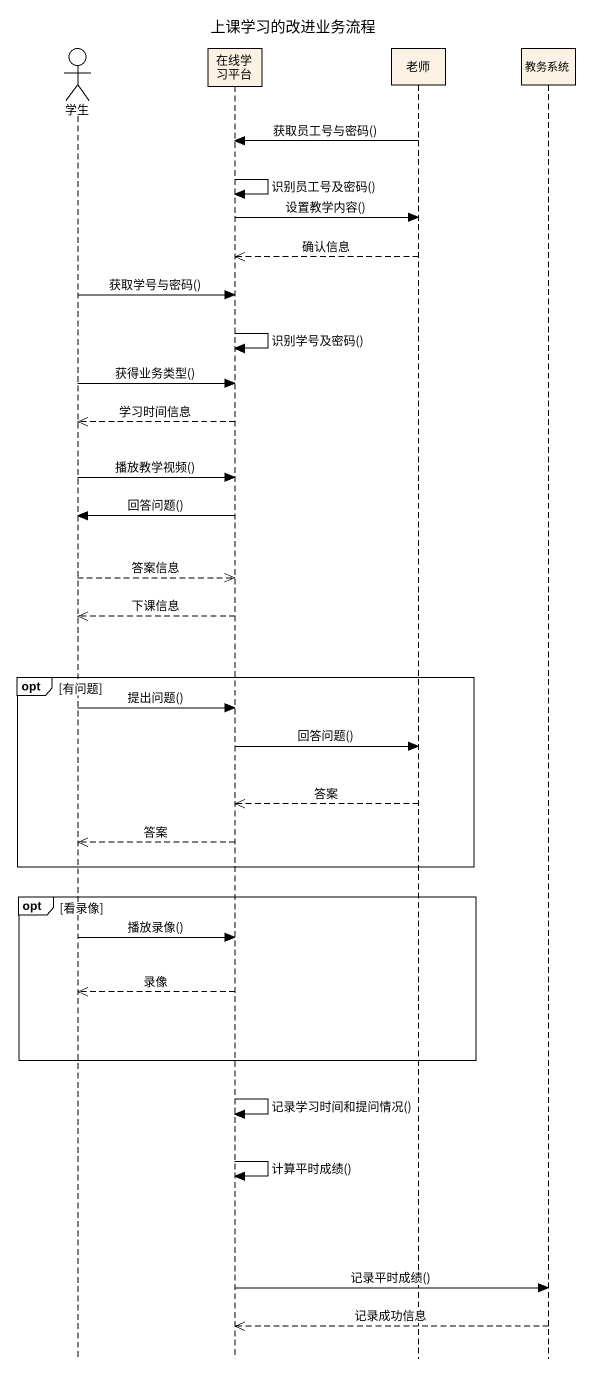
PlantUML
@startuml
title 上课学习的改进业务流程
hide footbox
actor 学生
participant 在线学习平台
participant 老师
participant 教务系统

老师 -> 在线学习平台 : 获取员工号与密码()
在线学习平台 -> 在线学习平台 : 识别员工号及密码()
在线学习平台 -> 老师 : 设置教学内容()
老师 -->> 在线学习平台 : 确认信息
学生 -> 在线学习平台 : 获取学号与密码()
在线学习平台 -> 在线学习平台 : 识别学号及密码()
学生 -> 在线学习平台 : 获得业务类型()
在线学习平台 -->> 学生 : 学习时间信息
学生 -> 在线学习平台 : 播放教学视频()
在线学习平台 -> 学生 : 回答问题()
学生 -->> 在线学习平台 : 答案信息
在线学习平台 -->> 学生 : 下课信息
opt 有问题
  学生 -> 在线学习平台 : 提出问题()
  在线学习平台 -> 老师 : 回答问题()
  老师 -->> 在线学习平台 : 答案
  在线学习平台 -->> 学生 : 答案
end
opt 看录像
  学生 -> 在线学习平台 : 播放录像()
  在线学习平台 -->> 学生 : 录像
end
在线学习平台 -> 在线学习平台 : 记录学习时间和提问情况()
在线学习平台 -> 在线学习平台 : 计算平时成绩()
在线学习平台 -> 教务系统 : 记录平时成绩()
教务系统 -->> 在线学习平台 : 记录成功信息
@enduml
